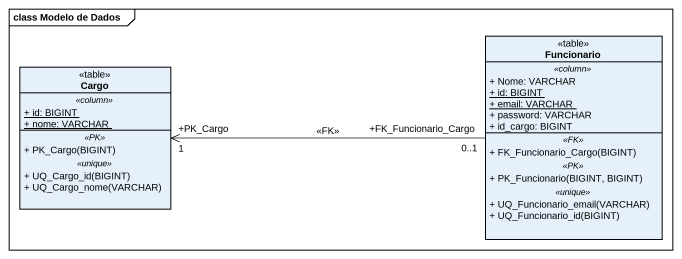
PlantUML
@startuml
mainframe class Modelo de Dados
hide circle
hide empty members
skinparam classAttributeIconSize 0
class Cargo <<table>> {
  .. <<column>> ..
  {static} + id: BIGINT
  {static} + nome: VARCHAR
  .. <<PK>> ..
  + PK_Cargo(BIGINT)
  .. <<unique>> ..
  + UQ_Cargo_id(BIGINT)
  + UQ_Cargo_nome(VARCHAR)
}
class Funcionario <<table>> {
  .. <<column>> ..
  + Nome: VARCHAR
  {static} + id: BIGINT
  {static} + email: VARCHAR
  + password: VARCHAR
  + id_cargo: BIGINT
  .. <<FK>> ..
  + FK_Funcionario_Cargo(BIGINT)
  .. <<PK>> ..
  + PK_Funcionario(BIGINT, BIGINT)
  .. <<unique>> ..
  + UQ_Funcionario_email(VARCHAR)
  + UQ_Funcionario_id(BIGINT)
}
Funcionario "+FK_Funcionario_Cargo\n0..1" -left-> "+PK_Cargo\n1" Cargo : <<FK>>
@enduml
